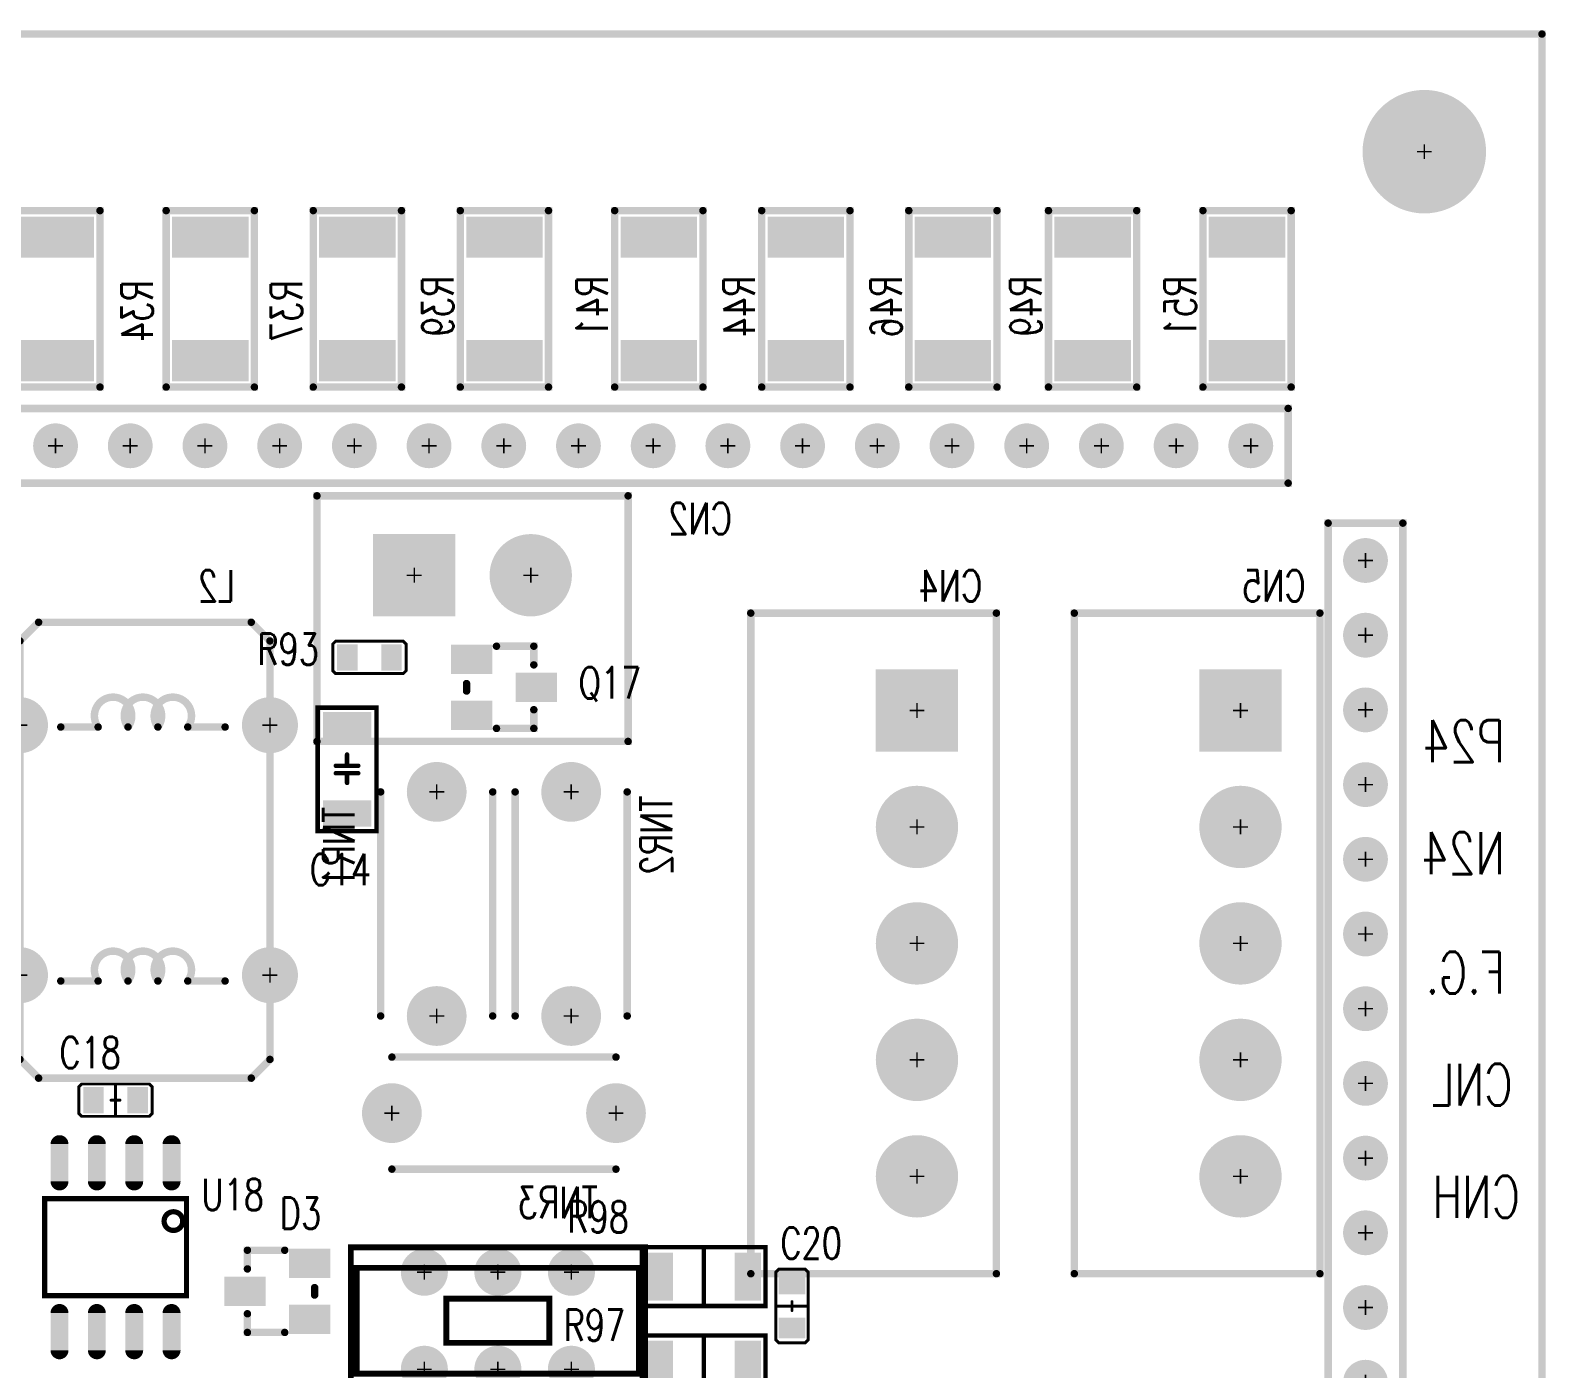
# Model space of a CAD drawing. Extents: x -29 to 96, y -45 to 104.
# Drawn here: x 44.6 to 96.1, y 58.6 to 104.1 of the extents above; entities that cross this region are included whole.
import ezdxf

# ---------------------------------------------------------------- set-up
doc = ezdxf.new("R2010")
doc.units = 0
for name, color, linetype in [('BOARD_OUTLINE_00', 43, 'CONTINUOUS'), ('DRIL_PLTE_THRU_01', 3, 'CONTINUOUS'), ('DRIL_PLTE_THRU_02', 1, 'CONTINUOUS'), ('DRIL_SYMBOL', 43, 'CONTINUOUS'), ('PADS_BOT', 16, 'CONTINUOUS'), ('PADS_INNER', 96, 'CONTINUOUS'), ('PADS_TOP', 96, 'CONTINUOUS'), ('PADS_XR_21', 176, 'CONTINUOUS'), ('PADS_XR_25', 253, 'CONTINUOUS'), ('PADS_XR_28', 130, 'CONTINUOUS'), ('PART_BOT_2DLINE_00', 2, 'CONTINUOUS'), ('PART_BOT_2DLINE_20', 2, 'CONTINUOUS'), ('PART_NAME_01', 254, 'CONTINUOUS'), ('PART_NAME_02', 130, 'CONTINUOUS'), ('PART_TOP_2DLINE_00', 254, 'CONTINUOUS'), ('PART_TOP_2DLINE_01', 254, 'CONTINUOUS'), ('TEXT_29', 146, 'CONTINUOUS')]:
    doc.layers.add(name, color=color, linetype=linetype)
doc.styles.add('W0$1524', font='simplex', dxfattribs={"width": 0.75})
doc.styles.add('W0$254', font='simplex', dxfattribs={"width": 0.75})

# ---------------------------------------------------------------- blocks, each defined once
blk = doc.blocks.new('SMOOTH_0$254')
at = {"const_width": 0.127}
blk.add_lwpolyline([(-0.0635, 0, 1), (0.0635, 0, 1)], format="xyb", close=True, dxfattribs=at)
blk = doc.blocks.new('BOARD_23')
at = {"layer": 'BOARD_OUTLINE_00', "const_width": 0.254}
blk.add_lwpolyline([(-0.55, -7.55), (95.45, -7.55), (95.45, 104.45), (-0.55, 104.45)], close=True, dxfattribs=at)
at = {"layer": 'BOARD_OUTLINE_00'}
blk.add_blockref('SMOOTH_0$254', (95.45, 104.45), dxfattribs=at)
blk = doc.blocks.new('SMOOTH_0$1524')
at = {"const_width": 0.0762}
blk.add_lwpolyline([(-0.0381, 0, 1), (0.0381, 0, 1)], format="xyb", close=True, dxfattribs=at)
blk = doc.blocks.new('PART_BODY_TOP_2')
at = {"layer": 'PART_TOP_2DLINE_00', "const_width": 0.1524}
blk.add_lwpolyline([(-1, -2.1), (1, -2.1), (1, 2.1), (-1, 2.1)], close=True, dxfattribs=at)
for points in [[(0, 0.508), (0, 0.127)], [(-0.381, 0.127), (0.381, 0.127)], [(-0.381, -0.127), (0.381, -0.127)], [(0, -0.127), (0, -0.4572)]]:
    blk.add_lwpolyline(points, dxfattribs=at)
at = {"layer": 'PART_TOP_2DLINE_00'}
for p in [(-1, 2.1), (1, 2.1), (0, 0.508), (-0.381, 0.127), (0, 0.127), (0.381, 0.127), (-0.381, -0.127), (0, -0.127), (0, -0.4572), (0.381, -0.127), (-1, -2.1), (1, -2.1)]:
    blk.add_blockref('SMOOTH_0$1524', p, dxfattribs=at)
blk = doc.blocks.new('DRIL_HOLE_0')
blk.add_lwpolyline([(0, 0, 1), (0, 0, 1)], format="xyb", close=True)
blk = doc.blocks.new('PAD_0')
blk.add_lwpolyline([(0, 0, 1), (0, 0, 1)], format="xyb", close=True)
blk = doc.blocks.new('PAD_2')
at = {"const_width": 0.9}
blk.add_lwpolyline([(-0.82, 0), (0.82, 0)], dxfattribs=at)
blk = doc.blocks.new('STK_TOP_4')
at = {"layer": 'DRIL_PLTE_THRU_01'}
blk.add_blockref('DRIL_HOLE_0', (0, 0), dxfattribs=at)
at = {"layer": 'DRIL_PLTE_THRU_02'}
blk.add_blockref('DRIL_HOLE_0', (0, 0), dxfattribs=at)
at = {"layer": 'PADS_BOT'}
blk.add_blockref('PAD_0', (0, 0), dxfattribs=at)
at = {"layer": 'PADS_INNER'}
blk.add_blockref('PAD_0', (0, 0), dxfattribs=at)
at = {"layer": 'PADS_TOP'}
blk.add_blockref('PAD_2', (0, 0), dxfattribs=at)
blk = doc.blocks.new('SYM_TOP_4')
for name, p in [('PART_BODY_TOP_2', (0, 0)), ('STK_TOP_4', (0, 1.5)), ('STK_TOP_4', (0, -1.5))]:
    blk.add_blockref(name, p)
blk = doc.blocks.new('PART_TOP_5')
blk.add_blockref('SYM_TOP_4', (0, 0))
at = {"layer": 'PART_NAME_01', "style": 'W0$1524', "width": 0.75}
blk.add_text('C14', height=1.0668, dxfattribs=at).set_placement((-1.27, -3.937))
blk = doc.blocks.new('SMOOTH_0$1')
at = {"const_width": 0.05}
blk.add_lwpolyline([(-0.025, 0, 1), (0.025, 0, 1)], format="xyb", close=True, dxfattribs=at)
blk = doc.blocks.new('PART_BODY_TOP_1')
at = {"layer": 'PART_TOP_2DLINE_00', "const_width": 0.1}
blk.add_lwpolyline([(-1.15, 0.55), (-1.25, 0.45), (-1.25, -0.45), (-1.15, -0.55), (1.15, -0.55), (1.25, -0.45), (1.25, 0.45), (1.15, 0.55)], close=True, dxfattribs=at)
blk.add_lwpolyline([(0, 0.55), (0, -0.55)], dxfattribs=at)
at = {"layer": 'PART_TOP_2DLINE_01', "const_width": 0.1}
for points in [[(-0.150114, 0), (0.150114, 0)], [(0, 0.100076), (0, -0.100076)]]:
    blk.add_lwpolyline(points, dxfattribs=at)
at = {"layer": 'PART_TOP_2DLINE_00'}
for p in [(-1.15, 0.55), (0, 0.55), (1.15, 0.55), (-1.25, 0.45), (1.25, 0.45), (-1.25, -0.45), (-1.15, -0.55), (0, -0.55), (1.15, -0.55), (1.25, -0.45)]:
    blk.add_blockref('SMOOTH_0$1', p, dxfattribs=at)
at = {"layer": 'PART_TOP_2DLINE_01'}
for p in [(-0.150114, 0), (0, 0.100076), (0.150114, 0), (0, -0.100076)]:
    blk.add_blockref('SMOOTH_0$1', p, dxfattribs=at)
blk = doc.blocks.new('PAD_1')
at = {"const_width": 0.7}
blk.add_lwpolyline([(-0.45, 0), (0.45, 0)], dxfattribs=at)
blk = doc.blocks.new('STK_TOP_3')
at = {"layer": 'DRIL_PLTE_THRU_01'}
blk.add_blockref('DRIL_HOLE_0', (0, 0), dxfattribs=at)
at = {"layer": 'DRIL_PLTE_THRU_02'}
blk.add_blockref('DRIL_HOLE_0', (0, 0), dxfattribs=at)
at = {"layer": 'PADS_BOT'}
blk.add_blockref('PAD_0', (0, 0), dxfattribs=at)
at = {"layer": 'PADS_INNER'}
blk.add_blockref('PAD_0', (0, 0), dxfattribs=at)
at = {"layer": 'PADS_TOP', "rotation": 90}
blk.add_blockref('PAD_1', (0, 0), dxfattribs=at)
blk = doc.blocks.new('SYM_TOP_3')
for name, p in [('PART_BODY_TOP_1', (0, 0)), ('STK_TOP_3', (-0.750062, 0)), ('STK_TOP_3', (0.750062, 0))]:
    blk.add_blockref(name, p)
blk = doc.blocks.new('PART_TOP_9')
blk.add_blockref('SYM_TOP_3', (0, 0))
at = {"layer": 'PART_NAME_01', "style": 'W0$1524', "width": 0.75}
blk.add_text('C18', height=1.0668, dxfattribs=at).set_placement((-1.907, 1.084))
blk = doc.blocks.new('PART_TOP_12')
blk.add_blockref('SYM_TOP_3', (0, 0))
at = {"layer": 'PART_NAME_01', "style": 'W0$1524', "width": 0.75}
blk.add_text('C20', height=1.0668, rotation=270, dxfattribs=at).set_placement((1.607, 0.396))
blk = doc.blocks.new('PART_BODY_BOT_4')
at = {"layer": 'PART_BOT_2DLINE_00', "const_width": 0.254}
blk.add_lwpolyline([(-3.31, -2.7), (7.27, -2.7), (7.27, 5.65), (-3.31, 5.65)], close=True, dxfattribs=at)
at = {"layer": 'PART_BOT_2DLINE_00'}
for p in [(-3.31, 5.65), (7.27, 5.65), (-3.31, -2.7), (7.27, -2.7)]:
    blk.add_blockref('SMOOTH_0$254', p, dxfattribs=at)
blk = doc.blocks.new('DRIL_SYMBOL_1$7')
at = {"layer": 'DRIL_SYMBOL', "const_width": 0.0508}
for points in [[(-0.254, 0), (0.254, 0)], [(0, -0.254), (0, 0.254)]]:
    blk.add_lwpolyline(points, dxfattribs=at)
blk = doc.blocks.new('DRIL_HOLE_1$7')
at = {"const_width": 0.85}
blk.add_lwpolyline([(-0.425, 0, 1), (0.425, 0, 1)], format="xyb", close=True, dxfattribs=at)
blk.add_blockref('DRIL_SYMBOL_1$7', (0, 0))
blk = doc.blocks.new('PAD_4')
at = {"const_width": 2.8}
blk.add_lwpolyline([(-1.4, 0), (1.4, 0)], dxfattribs=at)
blk = doc.blocks.new('STK_BOT_7')
at = {"layer": 'DRIL_PLTE_THRU_01'}
blk.add_blockref('DRIL_HOLE_1$7', (0, 0), dxfattribs=at)
at = {"layer": 'DRIL_PLTE_THRU_02'}
blk.add_blockref('DRIL_HOLE_1$7', (0, 0), dxfattribs=at)
at = {"layer": 'PADS_BOT'}
blk.add_blockref('PAD_4', (0, 0), dxfattribs=at)
at = {"layer": 'PADS_INNER'}
blk.add_blockref('PAD_4', (0, 0), dxfattribs=at)
at = {"layer": 'PADS_TOP'}
blk.add_blockref('PAD_4', (0, 0), dxfattribs=at)
blk = doc.blocks.new('DRIL_SYMBOL_1$8')
at = {"layer": 'DRIL_SYMBOL', "const_width": 0.0508}
for points in [[(-0.254, 0), (0.254, 0)], [(0, -0.254), (0, 0.254)]]:
    blk.add_lwpolyline(points, dxfattribs=at)
blk = doc.blocks.new('DRIL_HOLE_1$8')
at = {"const_width": 0.9}
blk.add_lwpolyline([(-0.45, 0, 1), (0.45, 0, 1)], format="xyb", close=True, dxfattribs=at)
blk.add_blockref('DRIL_SYMBOL_1$8', (0, 0))
blk = doc.blocks.new('PAD_5')
at = {"const_width": 1.4}
blk.add_lwpolyline([(0, -0.7, 1), (0, 0.7, 1)], format="xyb", close=True, dxfattribs=at)
blk = doc.blocks.new('STK_BOT_6')
at = {"layer": 'DRIL_PLTE_THRU_01'}
blk.add_blockref('DRIL_HOLE_1$8', (0, 0), dxfattribs=at)
at = {"layer": 'DRIL_PLTE_THRU_02'}
blk.add_blockref('DRIL_HOLE_1$8', (0, 0), dxfattribs=at)
at = {"layer": 'PADS_BOT'}
blk.add_blockref('PAD_5', (0, 0), dxfattribs=at)
at = {"layer": 'PADS_INNER'}
blk.add_blockref('PAD_5', (0, 0), dxfattribs=at)
at = {"layer": 'PADS_TOP'}
blk.add_blockref('PAD_5', (0, 0), dxfattribs=at)
blk = doc.blocks.new('SYM_BOT_6')
for name, p in [('PART_BODY_BOT_4', (0, 0)), ('STK_BOT_7', (0, 0)), ('STK_BOT_6', (3.96, 0))]:
    blk.add_blockref(name, p)
blk = doc.blocks.new('PART_BOT_20')
blk.add_blockref('SYM_BOT_6', (0, 0))
at = {"layer": 'PART_NAME_02', "style": 'W0$1524', "width": 0.75}
blk.add_text('CN2', height=1.0668, rotation=180, dxfattribs=at).set_placement((10.795, -1.397))
blk = doc.blocks.new('PART_BODY_BOT_5')
at = {"layer": 'PART_BOT_2DLINE_00', "const_width": 0.254}
blk.add_lwpolyline([(-3.31, -2.7), (19.15, -2.7), (19.15, 5.65), (-3.31, 5.65)], close=True, dxfattribs=at)
at = {"layer": 'PART_BOT_2DLINE_00'}
for p in [(-3.31, 5.65), (19.15, 5.65), (-3.31, -2.7), (19.15, -2.7)]:
    blk.add_blockref('SMOOTH_0$254', p, dxfattribs=at)
blk = doc.blocks.new('SYM_BOT_7')
for name, p in [('PART_BODY_BOT_5', (0, 0)), ('STK_BOT_7', (0, 0)), ('STK_BOT_6', (3.96, 0)), ('STK_BOT_6', (7.92, 0)), ('STK_BOT_6', (11.88, 0)), ('STK_BOT_6', (15.84, 0))]:
    blk.add_blockref(name, p)
blk = doc.blocks.new('PART_BOT_21')
blk.add_blockref('SYM_BOT_7', (0, 0))
at = {"layer": 'PART_NAME_02', "style": 'W0$1524', "width": 0.75}
blk.add_text('CN4', height=1.0668, rotation=90, dxfattribs=at).set_placement((-3.709, -2.212))
blk = doc.blocks.new('PART_BOT_22')
blk.add_blockref('SYM_BOT_7', (0, 0))
at = {"layer": 'PART_NAME_02', "style": 'W0$1524', "width": 0.75}
blk.add_text('CN5', height=1.0668, rotation=90, dxfattribs=at).set_placement((-3.709, -2.212))
blk = doc.blocks.new('PART_BODY_TOP_6')
at = {"layer": 'PART_TOP_2DLINE_00', "const_width": 0.254}
for points in [[(-0.762, 1.016), (-1.397, 1.016), (-1.397, -0.254)], [(0.762, 1.016), (1.397, 1.016), (1.397, -0.254)], [(-0.127, -1.27), (0.127, -1.27)]]:
    blk.add_lwpolyline(points, dxfattribs=at)
at = {"layer": 'PART_TOP_2DLINE_00'}
for p in [(-1.397, 1.016), (-0.762, 1.016), (0.762, 1.016), (1.397, 1.016), (-1.397, -0.254), (1.397, -0.254), (-0.127, -1.27), (0.127, -1.27)]:
    blk.add_blockref('SMOOTH_0$254', p, dxfattribs=at)
blk = doc.blocks.new('PAD_6')
at = {"const_width": 1}
blk.add_lwpolyline([(-0.7, 0), (0.7, 0)], dxfattribs=at)
blk = doc.blocks.new('STK_TOP_10')
at = {"layer": 'DRIL_PLTE_THRU_01'}
blk.add_blockref('DRIL_HOLE_0', (0, 0), dxfattribs=at)
at = {"layer": 'DRIL_PLTE_THRU_02'}
blk.add_blockref('DRIL_HOLE_0', (0, 0), dxfattribs=at)
at = {"layer": 'PADS_BOT'}
blk.add_blockref('PAD_0', (0, 0), dxfattribs=at)
at = {"layer": 'PADS_INNER'}
blk.add_blockref('PAD_0', (0, 0), dxfattribs=at)
at = {"layer": 'PADS_TOP', "rotation": 90}
blk.add_blockref('PAD_6', (0, 0), dxfattribs=at)
blk = doc.blocks.new('SYM_TOP_8')
for name, p in [('STK_TOP_10', (0, 1.1)), ('PART_BODY_TOP_6', (0, 0)), ('STK_TOP_10', (-0.95, -1.1)), ('STK_TOP_10', (0.95, -1.1))]:
    blk.add_blockref(name, p)
blk = doc.blocks.new('PART_TOP_23')
blk.add_blockref('SYM_TOP_8', (0, 0))
at = {"layer": 'PART_NAME_01', "style": 'W0$1524', "width": 0.75}
blk.add_text('D3', height=1.0668, rotation=270, dxfattribs=at).set_placement((2.123, -0.086))
blk = doc.blocks.new('PART_TOP_34')
blk.add_blockref('SYM_TOP_8', (0, 0))
at = {"layer": 'PART_NAME_01', "style": 'W0$1524', "width": 0.75}
blk.add_text('Q17', height=1.0668, rotation=90, dxfattribs=at).set_placement((0.381, 2.54))
blk = doc.blocks.new('PART_BODY_TOP_9')
at = {"layer": 'PART_TOP_2DLINE_00', "const_width": 0.1}
blk.add_lwpolyline([(-1.15, -0.55), (-1.25, -0.45), (-1.25, 0.45), (-1.15, 0.55), (1.15, 0.55), (1.25, 0.45), (1.25, -0.45), (1.15, -0.55), (-1.15, -0.55)], dxfattribs=at)
at = {"layer": 'PART_TOP_2DLINE_00'}
for p in [(-1.15, 0.55), (1.15, 0.55), (-1.25, 0.45), (1.25, 0.45), (-1.25, -0.45), (-1.15, -0.55), (-1.15, -0.55), (1.15, -0.55), (1.25, -0.45)]:
    blk.add_blockref('SMOOTH_0$1', p, dxfattribs=at)
blk = doc.blocks.new('SYM_TOP_11')
for name, p in [('PART_BODY_TOP_9', (0, 0)), ('STK_TOP_3', (-0.75, 0)), ('STK_TOP_3', (0.75, 0))]:
    blk.add_blockref(name, p)
blk = doc.blocks.new('PART_TOP_79')
blk.add_blockref('SYM_TOP_11', (0, 0))
at = {"layer": 'PART_NAME_01', "style": 'W0$1524', "width": 0.75}
blk.add_text('R93', height=1.0668, rotation=180, dxfattribs=at).set_placement((3.81, 0.254))
blk = doc.blocks.new('PART_BODY_TOP_10')
at = {"layer": 'PART_TOP_2DLINE_00', "const_width": 0.152}
blk.add_lwpolyline([(-1, -2.1), (1, -2.1), (1, 2.1), (-1, 2.1)], close=True, dxfattribs=at)
blk.add_lwpolyline([(-1, 0), (1, 0)], dxfattribs=at)
at = {"layer": 'PART_TOP_2DLINE_00'}
for p in [(-1, 2.1), (1, 2.1), (-1, 0), (1, 0), (-1, -2.1), (1, -2.1)]:
    blk.add_blockref('SMOOTH_0$1524', p, dxfattribs=at)
blk = doc.blocks.new('SYM_TOP_12')
for name, p in [('PART_BODY_TOP_10', (0, 0)), ('STK_TOP_4', (0, 1.5)), ('STK_TOP_4', (0, -1.5))]:
    blk.add_blockref(name, p)
blk = doc.blocks.new('PART_TOP_83')
blk.add_blockref('SYM_TOP_12', (0, 0))
at = {"layer": 'PART_NAME_01', "style": 'W0$1524', "width": 0.75}
blk.add_text('R97', height=1.0668, rotation=270, dxfattribs=at).set_placement((0.813, 4.762))
blk = doc.blocks.new('PART_TOP_84')
blk.add_blockref('SYM_TOP_12', (0, 0))
at = {"layer": 'PART_NAME_01', "style": 'W0$1524', "width": 0.75}
blk.add_text('R98', height=1.0668, rotation=90, dxfattribs=at).set_placement((-1.496, -4.635))
blk = doc.blocks.new('SMOOTH_0$2')
at = {"const_width": 0.1}
blk.add_lwpolyline([(-0.05, 0, 1), (0.05, 0, 1)], format="xyb", close=True, dxfattribs=at)
blk = doc.blocks.new('PART_BODY_BOT_12')
at = {"layer": 'PART_BOT_2DLINE_00', "const_width": 0.2}
for points in [[(-1.8, 4.8), (1.8, 4.8), (1.8, -4.8), (-1.8, -4.8)], [(-0.75, 1.75), (0.75, 1.75), (0.75, -1.75), (-0.75, -1.75)]]:
    blk.add_lwpolyline(points, close=True, dxfattribs=at)
at = {"layer": 'PART_BOT_2DLINE_20', "const_width": 0.2}
blk.add_lwpolyline([(-2.5, 5), (2.5, 5), (2.5, -5), (-2.5, -5)], close=True, dxfattribs=at)
at = {"layer": 'PART_BOT_2DLINE_00'}
for p in [(-1.8, 4.8), (1.8, 4.8), (-0.75, 1.75), (0.75, 1.75), (-0.75, -1.75), (0.75, -1.75), (-1.8, -4.8), (1.8, -4.8)]:
    blk.add_blockref('SMOOTH_0$2', p, dxfattribs=at)
at = {"layer": 'PART_BOT_2DLINE_20'}
for p in [(-2.5, 5), (2.5, 5), (-2.5, -5), (2.5, -5)]:
    blk.add_blockref('SMOOTH_0$2', p, dxfattribs=at)
blk = doc.blocks.new('DRIL_SYMBOL_0$889')
at = {"layer": 'DRIL_SYMBOL', "const_width": 0.0508}
for points in [[(-0.254, 0), (0.254, 0)], [(0, -0.254), (0, 0.254)]]:
    blk.add_lwpolyline(points, dxfattribs=at)
blk = doc.blocks.new('DRIL_HOLE_0$889')
at = {"const_width": 0.4445}
blk.add_lwpolyline([(-0.22225, 0, 1), (0.22225, 0, 1)], format="xyb", close=True, dxfattribs=at)
blk.add_blockref('DRIL_SYMBOL_0$889', (0, 0))
blk = doc.blocks.new('PAD_7')
at = {"const_width": 0.8}
blk.add_lwpolyline([(0, -0.4, 1), (0, 0.4, 1)], format="xyb", close=True, dxfattribs=at)
blk = doc.blocks.new('STK_BOT_14')
at = {"layer": 'DRIL_PLTE_THRU_01'}
blk.add_blockref('DRIL_HOLE_0$889', (0, 0), dxfattribs=at)
at = {"layer": 'DRIL_PLTE_THRU_02'}
blk.add_blockref('DRIL_HOLE_0$889', (0, 0), dxfattribs=at)
at = {"layer": 'PADS_BOT'}
blk.add_blockref('PAD_7', (0, 0), dxfattribs=at)
at = {"layer": 'PADS_INNER'}
blk.add_blockref('PAD_7', (0, 0), dxfattribs=at)
at = {"layer": 'PADS_TOP'}
blk.add_blockref('PAD_7', (0, 0), dxfattribs=at)
at = {"layer": 'PADS_XR_21'}
blk.add_blockref('PAD_7', (0, 0), dxfattribs=at)
at = {"layer": 'PADS_XR_28'}
blk.add_blockref('PAD_7', (0, 0), dxfattribs=at)
blk = doc.blocks.new('SYM_BOT_14')
for name, p in [('PART_BODY_BOT_12', (0, 0)), ('STK_BOT_14', (-1.65, 2.5)), ('STK_BOT_14', (1.65, 2.5)), ('STK_BOT_14', (-1.65, 0)), ('STK_BOT_14', (1.65, 0)), ('STK_BOT_14', (-1.65, -2.5)), ('STK_BOT_14', (1.65, -2.5))]:
    blk.add_blockref(name, p)
blk = doc.blocks.new('PART_BOT_86')
blk.add_blockref('SYM_BOT_14', (0, 0))
at = {"layer": 'PART_NAME_02', "style": 'W0$1524', "width": 0.75}
blk.add_text('SW2', height=1.0668, rotation=90, dxfattribs=at).set_placement((4.243, -0.333))
blk = doc.blocks.new('PART_BODY_BOT_13')
at = {"layer": 'PART_BOT_2DLINE_00', "const_width": 0.254}
for points in [[(7.62, 1.905), (0, 1.905)], [(0, -1.905), (7.62, -1.905)]]:
    blk.add_lwpolyline(points, dxfattribs=at)
at = {"layer": 'PART_BOT_2DLINE_00'}
for p in [(0, 1.905), (7.62, 1.905), (0, -1.905), (7.62, -1.905)]:
    blk.add_blockref('SMOOTH_0$254', p, dxfattribs=at)
blk = doc.blocks.new('PAD_9')
at = {"const_width": 1.016}
blk.add_lwpolyline([(0, -0.508, 1), (0, 0.508, 1)], format="xyb", close=True, dxfattribs=at)
blk = doc.blocks.new('STK_BOT_15')
at = {"layer": 'DRIL_PLTE_THRU_01'}
blk.add_blockref('DRIL_HOLE_0$889', (0, 0), dxfattribs=at)
at = {"layer": 'DRIL_PLTE_THRU_02'}
blk.add_blockref('DRIL_HOLE_0$889', (0, 0), dxfattribs=at)
at = {"layer": 'PADS_BOT'}
blk.add_blockref('PAD_9', (0, 0), dxfattribs=at)
at = {"layer": 'PADS_INNER'}
blk.add_blockref('PAD_9', (0, 0), dxfattribs=at)
at = {"layer": 'PADS_TOP'}
blk.add_blockref('PAD_9', (0, 0), dxfattribs=at)
at = {"layer": 'PADS_XR_25'}
blk.add_blockref('PAD_9', (0, 0), dxfattribs=at)
blk = doc.blocks.new('SYM_BOT_15')
for name, p in [('PART_BODY_BOT_13', (0, 0)), ('STK_BOT_15', (0, 0)), ('STK_BOT_15', (7.62, 0))]:
    blk.add_blockref(name, p)
blk = doc.blocks.new('PART_BOT_87')
blk.add_blockref('SYM_BOT_15', (0, 0))
at = {"layer": 'PART_NAME_02', "style": 'W0$1524', "width": 0.75}
blk.add_text('TNR1', height=1.0668, rotation=180, dxfattribs=at).set_placement((7.112, -2.794))
blk = doc.blocks.new('PART_BOT_88')
blk.add_blockref('SYM_BOT_15', (0, 0))
at = {"layer": 'PART_NAME_02', "style": 'W0$1524', "width": 0.75}
blk.add_text('TNR2', height=1.0668, rotation=180, dxfattribs=at).set_placement((7.493, 3.429))
blk = doc.blocks.new('PART_BOT_89')
blk.add_blockref('SYM_BOT_15', (0, 0))
at = {"layer": 'PART_NAME_02', "style": 'W0$1524', "width": 0.75}
blk.add_text('TNR3', height=1.0668, dxfattribs=at).set_placement((0.619, -3.575))
blk = doc.blocks.new('SMOOTH_0$1778')
at = {"const_width": 0.0889}
blk.add_lwpolyline([(-0.04445, 0, 1), (0.04445, 0, 1)], format="xyb", close=True, dxfattribs=at)
blk = doc.blocks.new('PART_BODY_TOP_18')
at = {"layer": 'PART_TOP_2DLINE_00', "const_width": 0.178}
blk.add_lwpolyline([(-2.413, -1.651), (2.413, -1.651), (2.413, 1.651), (-2.413, 1.651)], close=True, dxfattribs=at)
at = {"layer": 'PART_TOP_2DLINE_01', "const_width": 0.178}
blk.add_lwpolyline([(-2.286, -0.889, 1), (-1.651, -0.889, 1)], format="xyb", close=True, dxfattribs=at)
at = {"layer": 'PART_TOP_2DLINE_00'}
for p in [(-2.413, 1.651), (2.413, 1.651), (-2.413, -1.651), (2.413, -1.651)]:
    blk.add_blockref('SMOOTH_0$1778', p, dxfattribs=at)
blk = doc.blocks.new('PAD_11')
at = {"const_width": 0.3048}
blk.add_lwpolyline([(-0.635, -0.1524), (0.635, -0.1524, 1), (0.635, 0.1524), (-0.635, 0.1524, 1)], format="xyb", close=True, dxfattribs=at)
blk = doc.blocks.new('STK_TOP_17')
at = {"layer": 'DRIL_PLTE_THRU_01'}
blk.add_blockref('DRIL_HOLE_0', (0, 0), dxfattribs=at)
at = {"layer": 'DRIL_PLTE_THRU_02'}
blk.add_blockref('DRIL_HOLE_0', (0, 0), dxfattribs=at)
at = {"layer": 'PADS_BOT'}
blk.add_blockref('PAD_0', (0, 0), dxfattribs=at)
at = {"layer": 'PADS_INNER'}
blk.add_blockref('PAD_0', (0, 0), dxfattribs=at)
at = {"layer": 'PADS_TOP', "rotation": 90}
blk.add_blockref('PAD_11', (0, 0), dxfattribs=at)
blk = doc.blocks.new('SYM_TOP_20')
for name, p in [('STK_TOP_17', (-1.905, 2.8702)), ('STK_TOP_17', (-0.635, 2.8702)), ('STK_TOP_17', (0.635, 2.8702)), ('STK_TOP_17', (1.905, 2.8702)), ('PART_BODY_TOP_18', (0, 0)), ('STK_TOP_17', (-1.905, -2.8702)), ('STK_TOP_17', (-0.635, -2.8702)), ('STK_TOP_17', (0.635, -2.8702)), ('STK_TOP_17', (1.905, -2.8702))]:
    blk.add_blockref(name, p)
blk = doc.blocks.new('PART_TOP_101')
blk.add_blockref('SYM_TOP_20', (0, 0))
at = {"layer": 'PART_NAME_01', "style": 'W0$1524', "width": 0.75}
blk.add_text('U18', height=1.0668, rotation=180, dxfattribs=at).set_placement((-2.919, -1.258))
blk = doc.blocks.new('PART_BODY_BOT_22')
at = {"layer": 'PART_BOT_2DLINE_00', "const_width": 0.254}
blk.add_lwpolyline([(-3.615, -7.75), (-4.25, -7.115), (-4.25, 7.115), (-3.615, 7.75), (3.615, 7.75), (4.25, 7.115), (4.25, -7.115), (3.615, -7.75)], close=True, dxfattribs=at)
for points in [[(-1.456, 4.188, -1.999132), (-0.44, 4.188)], [(-0.44, 4.188, -1.999132), (0.576, 4.188)], [(0.576, 4.188, -1.999132), (1.592, 4.188)], [(-1.456, -4.448, -1.999132), (-0.44, -4.448)], [(-0.44, -4.448, -1.999132), (0.576, -4.448)], [(0.576, -4.448, -1.999132), (1.592, -4.448)]]:
    blk.add_lwpolyline(points, format="xyb", dxfattribs=at)
for points in [[(-2.726, 4.188), (-1.456, 4.188)], [(2.862, 4.188), (1.592, 4.188)], [(-2.726, -4.448), (-1.456, -4.448)], [(2.862, -4.448), (1.592, -4.448)]]:
    blk.add_lwpolyline(points, dxfattribs=at)
at = {"layer": 'PART_BOT_2DLINE_00'}
for p in [(-3.615, 7.75), (3.615, 7.75), (-4.25, 7.115), (4.25, 7.115), (-2.726, 4.188), (-1.456, 4.188), (-1.456, 4.188), (-0.44, 4.188), (-0.44, 4.188), (0.576, 4.188), (0.576, 4.188), (1.592, 4.188), (1.592, 4.188), (2.862, 4.188), (-2.726, -4.448), (-1.456, -4.448), (-1.456, -4.448), (-0.44, -4.448), (-0.44, -4.448), (0.576, -4.448), (0.576, -4.448), (1.592, -4.448), (1.592, -4.448), (2.862, -4.448), (-4.25, -7.115), (4.25, -7.115), (-3.615, -7.75), (3.615, -7.75)]:
    blk.add_blockref('SMOOTH_0$254', p, dxfattribs=at)
blk = doc.blocks.new('DRIL_SYMBOL_1$2')
at = {"layer": 'DRIL_SYMBOL', "const_width": 0.0508}
for points in [[(-0.254, 0), (0.254, 0)], [(0, -0.254), (0, 0.254)]]:
    blk.add_lwpolyline(points, dxfattribs=at)
blk = doc.blocks.new('DRIL_HOLE_1$2')
at = {"const_width": 0.6}
blk.add_lwpolyline([(-0.3, 0, 1), (0.3, 0, 1)], format="xyb", close=True, dxfattribs=at)
blk.add_blockref('DRIL_SYMBOL_1$2', (0, 0))
blk = doc.blocks.new('PAD_18')
at = {"const_width": 0.9525}
blk.add_lwpolyline([(0, -0.47625, 1), (0, 0.47625, 1)], format="xyb", close=True, dxfattribs=at)
blk = doc.blocks.new('STK_BOT_36')
at = {"layer": 'DRIL_PLTE_THRU_01'}
blk.add_blockref('DRIL_HOLE_1$2', (0, 0), dxfattribs=at)
at = {"layer": 'DRIL_PLTE_THRU_02'}
blk.add_blockref('DRIL_HOLE_1$2', (0, 0), dxfattribs=at)
at = {"layer": 'PADS_BOT'}
blk.add_blockref('PAD_18', (0, 0), dxfattribs=at)
at = {"layer": 'PADS_INNER'}
blk.add_blockref('PAD_18', (0, 0), dxfattribs=at)
at = {"layer": 'PADS_TOP'}
blk.add_blockref('PAD_18', (0, 0), dxfattribs=at)
blk = doc.blocks.new('SYM_BOT_24')
for name, p in [('PART_BODY_BOT_22', (0, 0)), ('STK_BOT_36', (-4.25, 4.25)), ('STK_BOT_36', (4.25, 4.25)), ('STK_BOT_36', (-4.25, -4.25)), ('STK_BOT_36', (4.25, -4.25))]:
    blk.add_blockref(name, p)
blk = doc.blocks.new('PART_BOT_112')
blk.add_blockref('SYM_BOT_24', (0, 0))
at = {"layer": 'PART_NAME_02', "style": 'W0$1524', "width": 0.75}
blk.add_text('L2', height=1.0668, dxfattribs=at).set_placement((-3.062, 8.459))
blk = doc.blocks.new('DRIL_SYMBOL_4$2')
at = {"layer": 'DRIL_SYMBOL', "const_width": 0.0508}
for points in [[(-0.254, 0), (0.254, 0)], [(0, -0.254), (0, 0.254)]]:
    blk.add_lwpolyline(points, dxfattribs=at)
blk = doc.blocks.new('DRIL_HOLE_4$2')
at = {"const_width": 2.1}
blk.add_lwpolyline([(-1.05, 0, 1), (1.05, 0, 1)], format="xyb", close=True, dxfattribs=at)
blk.add_blockref('DRIL_SYMBOL_4$2', (0, 0))
blk = doc.blocks.new('PAD_21')
at = {"const_width": 0.762}
blk.add_lwpolyline([(0, -0.381, 1), (0, 0.381, 1)], format="xyb", close=True, dxfattribs=at)
blk = doc.blocks.new('STK_TOP_44')
at = {"layer": 'DRIL_PLTE_THRU_01'}
blk.add_blockref('DRIL_HOLE_4$2', (0, 0), dxfattribs=at)
at = {"layer": 'DRIL_PLTE_THRU_02'}
blk.add_blockref('DRIL_HOLE_4$2', (0, 0), dxfattribs=at)
at = {"layer": 'PADS_BOT'}
blk.add_blockref('PAD_21', (0, 0), dxfattribs=at)
at = {"layer": 'PADS_INNER'}
blk.add_blockref('PAD_21', (0, 0), dxfattribs=at)
at = {"layer": 'PADS_TOP'}
blk.add_blockref('PAD_21', (0, 0), dxfattribs=at)
at = {"layer": 'PADS_XR_25'}
blk.add_blockref('PAD_9', (0, 0), dxfattribs=at)
blk = doc.blocks.new('SYM_TOP_27')
blk.add_blockref('STK_TOP_44', (0, 0))
blk = doc.blocks.new('PART_TOP_118')
blk.add_blockref('SYM_TOP_27', (0, 0))
blk = doc.blocks.new('PART_BODY_BOT_27')
at = {"layer": 'PART_BOT_2DLINE_00', "const_width": 0.254}
blk.add_lwpolyline([(-1.5, 3), (1.5, 3), (1.5, -3), (-1.5, -3)], close=True, dxfattribs=at)
at = {"layer": 'PART_BOT_2DLINE_00'}
for p in [(-1.5, 3), (1.5, 3), (-1.5, -3), (1.5, -3)]:
    blk.add_blockref('SMOOTH_0$254', p, dxfattribs=at)
blk = doc.blocks.new('PAD_22')
at = {"const_width": 1.4}
blk.add_lwpolyline([(-1.3, 0), (1.3, 0)], dxfattribs=at)
blk = doc.blocks.new('STK_BOT_66')
at = {"layer": 'DRIL_PLTE_THRU_01'}
blk.add_blockref('DRIL_HOLE_0', (0, 0), dxfattribs=at)
at = {"layer": 'DRIL_PLTE_THRU_02'}
blk.add_blockref('DRIL_HOLE_0', (0, 0), dxfattribs=at)
at = {"layer": 'PADS_BOT'}
blk.add_blockref('PAD_22', (0, 0), dxfattribs=at)
at = {"layer": 'PADS_INNER'}
blk.add_blockref('PAD_0', (0, 0), dxfattribs=at)
at = {"layer": 'PADS_TOP'}
blk.add_blockref('PAD_0', (0, 0), dxfattribs=at)
blk = doc.blocks.new('SYM_BOT_28')
for name, p in [('PART_BODY_BOT_27', (0, 0)), ('STK_BOT_66', (0, 2.1)), ('STK_BOT_66', (0, -2.1))]:
    blk.add_blockref(name, p)
blk = doc.blocks.new('PART_BOT_126')
blk.add_blockref('SYM_BOT_28', (0, 0))
at = {"layer": 'PART_NAME_02', "style": 'W0$1524', "width": 0.75}
blk.add_text('R32', height=1.0668, rotation=90, dxfattribs=at).set_placement((-1.784, -0.762))
blk = doc.blocks.new('PART_BOT_127')
blk.add_blockref('SYM_BOT_28', (0, 0))
at = {"layer": 'PART_NAME_02', "style": 'W0$1524', "width": 0.75}
blk.add_text('R34', height=1.0668, rotation=90, dxfattribs=at).set_placement((-1.954, -0.635))
blk = doc.blocks.new('PART_BOT_128')
blk.add_blockref('SYM_BOT_28', (0, 0))
at = {"layer": 'PART_NAME_02', "style": 'W0$1524', "width": 0.75}
blk.add_text('R37', height=1.0668, rotation=90, dxfattribs=at).set_placement((-1.874, -0.635))
blk = doc.blocks.new('PART_BOT_129')
blk.add_blockref('SYM_BOT_28', (0, 0))
at = {"layer": 'PART_NAME_02', "style": 'W0$1524', "width": 0.75}
blk.add_text('R39', height=1.0668, rotation=90, dxfattribs=at).set_placement((-1.734, -0.787))
blk = doc.blocks.new('PART_BOT_130')
blk.add_blockref('SYM_BOT_28', (0, 0))
at = {"layer": 'PART_NAME_02', "style": 'W0$1524', "width": 0.75}
blk.add_text('R41', height=1.0668, rotation=90, dxfattribs=at).set_placement((-1.734, -0.787))
blk = doc.blocks.new('PART_BOT_131')
blk.add_blockref('SYM_BOT_28', (0, 0))
at = {"layer": 'PART_NAME_02', "style": 'W0$1524', "width": 0.75}
blk.add_text('R44', height=1.0668, rotation=90, dxfattribs=at).set_placement((-1.734, -0.787))
blk = doc.blocks.new('PART_BOT_132')
blk.add_blockref('SYM_BOT_28', (0, 0))
at = {"layer": 'PART_NAME_02', "style": 'W0$1524', "width": 0.75}
blk.add_text('R46', height=1.0668, rotation=90, dxfattribs=at).set_placement((-1.734, -0.787))
blk = doc.blocks.new('PART_BOT_133')
blk.add_blockref('SYM_BOT_28', (0, 0))
at = {"layer": 'PART_NAME_02', "style": 'W0$1524', "width": 0.75}
blk.add_text('R49', height=1.0668, rotation=90, dxfattribs=at).set_placement((-1.734, -0.787))
blk = doc.blocks.new('PART_BOT_134')
blk.add_blockref('SYM_BOT_28', (0, 0))
at = {"layer": 'PART_NAME_02', "style": 'W0$1524', "width": 0.75}
blk.add_text('R51', height=1.0668, rotation=90, dxfattribs=at).set_placement((-1.734, -0.787))
blk = doc.blocks.new('PART_BODY_TOP_32')
at = {"layer": 'PART_TOP_2DLINE_01', "const_width": 0.254}
for points in [[(-1.27, 85.27), (-1.27, 82.73), (77.47, 82.73), (77.47, 85.27)], [(78.83, 2.63), (78.83, 81.37), (81.37, 81.37), (81.37, 2.63)]]:
    blk.add_lwpolyline(points, close=True, dxfattribs=at)
at = {"layer": 'PART_TOP_2DLINE_01'}
for p in [(77.47, 85.27), (77.47, 82.73), (78.83, 81.37), (81.37, 81.37)]:
    blk.add_blockref('SMOOTH_0$254', p, dxfattribs=at)
blk = doc.blocks.new('STK_TOP_29')
at = {"layer": 'DRIL_PLTE_THRU_01'}
blk.add_blockref('DRIL_HOLE_0$889', (0, 0), dxfattribs=at)
at = {"layer": 'DRIL_PLTE_THRU_02'}
blk.add_blockref('DRIL_HOLE_0$889', (0, 0), dxfattribs=at)
at = {"layer": 'PADS_BOT'}
blk.add_blockref('PAD_21', (0, 0), dxfattribs=at)
at = {"layer": 'PADS_INNER'}
blk.add_blockref('PAD_21', (0, 0), dxfattribs=at)
at = {"layer": 'PADS_TOP'}
blk.add_blockref('PAD_21', (0, 0), dxfattribs=at)
blk = doc.blocks.new('SYM_TOP_33')
for name, p in [('PART_BODY_TOP_32', (0, 0)), ('STK_TOP_29', (35.56, 84)), ('STK_TOP_29', (38.1, 84)), ('STK_TOP_29', (40.64, 84)), ('STK_TOP_29', (43.18, 84)), ('STK_TOP_29', (45.72, 84)), ('STK_TOP_29', (48.26, 84)), ('STK_TOP_29', (50.8, 84)), ('STK_TOP_29', (53.34, 84)), ('STK_TOP_29', (55.88, 84)), ('STK_TOP_29', (58.42, 84)), ('STK_TOP_29', (60.96, 84)), ('STK_TOP_29', (63.5, 84)), ('STK_TOP_29', (66.04, 84)), ('STK_TOP_29', (68.58, 84)), ('STK_TOP_29', (71.12, 84)), ('STK_TOP_29', (73.66, 84)), ('STK_TOP_29', (76.2, 84)), ('STK_TOP_29', (80.1, 80.1)), ('STK_TOP_29', (80.1, 77.56)), ('STK_TOP_29', (80.1, 75.02)), ('STK_TOP_29', (80.1, 72.48)), ('STK_TOP_29', (80.1, 69.94)), ('STK_TOP_29', (80.1, 67.4)), ('STK_TOP_29', (80.1, 64.86)), ('STK_TOP_29', (80.1, 62.32)), ('STK_TOP_29', (80.1, 59.78)), ('STK_TOP_29', (80.1, 57.24)), ('STK_TOP_29', (80.1, 54.7)), ('STK_TOP_29', (80.1, 52.16))]:
    blk.add_blockref(name, p)
blk = doc.blocks.new('PART_TOP_161')
blk.add_blockref('SYM_TOP_33', (0, 0))

msp = doc.modelspace()

# ---------------------------------------------------------------- block references
for name, p in [('BOARD_23', (0.55, -0.45)), ('PART_TOP_118', (92, 100)), ('PART_TOP_161', (9.9, 6)), ('PART_TOP_5', (55.372, 78.994)), ('PART_TOP_9', (47.5, 67.75))]:
    msp.add_blockref(name, p)
at = {"xscale": -1}
for name, p, rotation in [('PART_BOT_126', (45.472, 94.996), -180), ('PART_BOT_127', (50.722, 94.996), -180), ('PART_BOT_128', (55.722, 94.996), -180), ('PART_BOT_129', (60.722, 94.996), -180), ('PART_BOT_130', (65.972, 94.996), -180), ('PART_BOT_131', (70.972, 94.996), -180), ('PART_BOT_132', (75.972, 94.996), -180), ('PART_BOT_133', (80.722, 94.996), -180), ('PART_BOT_134', (85.972, 94.996), -180), ('PART_BOT_20', (57.658, 85.598), -180), ('PART_BOT_21', (74.75, 81), -270), ('PART_BOT_22', (85.75, 81), -270), ('PART_BOT_87', (58.42, 70.612), -90), ('PART_BOT_88', (62.992, 70.612), -90), ('PART_BOT_86', (60.5, 60.25), -270)]:
    msp.add_blockref(name, p, dxfattribs=dict(at, rotation=rotation))
for name, p in [('PART_BOT_112', (48.5, 76.25)), ('PART_BOT_89', (64.516, 67.31))]:
    msp.add_blockref(name, p, dxfattribs=at)
for name, p, rotation in [('PART_TOP_79', (56.134, 82.804), 180), ('PART_TOP_34', (60.706, 81.788), 270), ('PART_TOP_101', (47.5, 62.75), 180), ('PART_TOP_23', (53, 61.25), 90), ('PART_TOP_84', (67.5, 61.75), 270), ('PART_TOP_12', (70.5, 60.75), 90), ('PART_TOP_83', (67.5, 58.75), 90)]:
    msp.add_blockref(name, p, dxfattribs=dict(rotation=rotation))

# ---------------------------------------------------------------- texts
at = {"layer": 'TEXT_29', "style": 'W0$254', "text_generation_flag": 2, "width": 0.75}
for s, p in [('P24', (94.742, 79.248)), ('N24', (94.742, 75.438)), ('F.G.', (94.742, 71.374)), ('CNL', (94.996, 67.564)), ('CNH', (95.25, 63.754))]:
    msp.add_text(s, height=1.4224, dxfattribs=at).set_placement(p)

doc.saveas('drawing.dxf')
